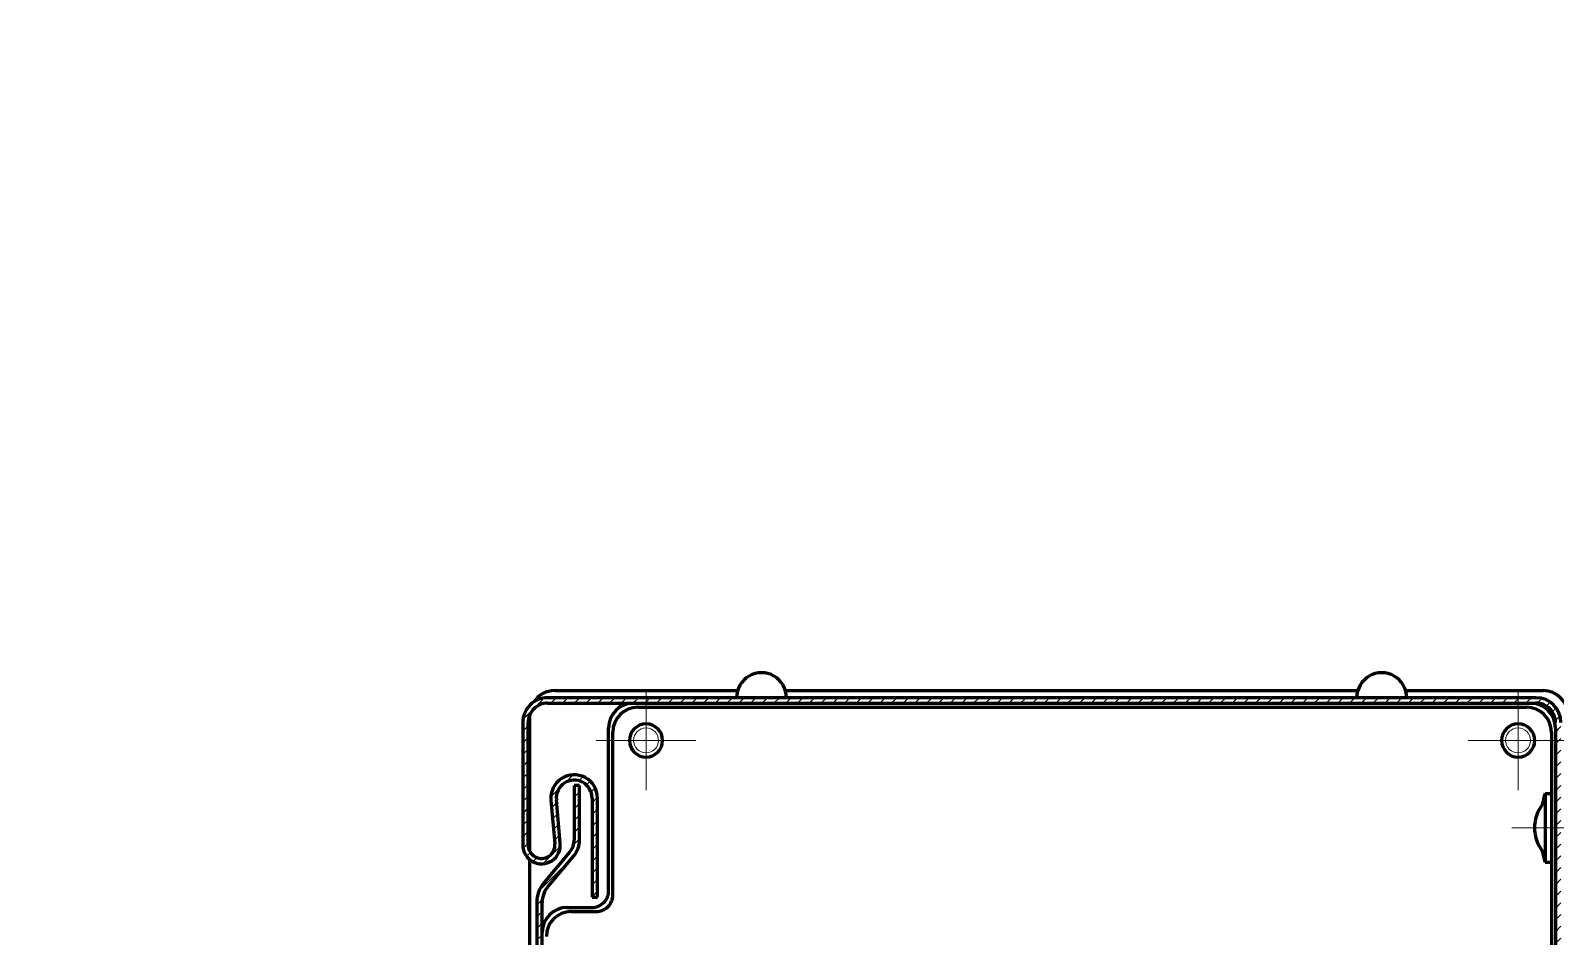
# Model space of a CAD drawing. Header units: millimetres. Extents: x 0 to 841, y 0 to 594.
# Drawn here: x 544.1 to 635.9, y 539.5 to 594 of the extents above; entities that cross this region are included whole.
import ezdxf

# ---------------------------------------------------------------- set-up
doc = ezdxf.new("R2010")
doc.units = ezdxf.units.MM
for name, pattern in [('K5LT_AXLED', [19.5, 15, -1.5, 1.5, -1.5]), ('K5LT_BASIC', [0]), ('K5LT_THIN', [0])]:
    doc.linetypes.add(name, pattern=pattern)
doc.layers.add('Системный слой (1)', color=7, linetype='Continuous', true_color=0x909090)
pattern_1 = [(45, (0, 0), (-0.3535533905932737, 0.3535533905932738), [])]

# ---------------------------------------------------------------- blocks, each defined once
blk = doc.blocks.new('U900')
at = {"layer": 'Системный слой (1)', "color": 5, "linetype": 'K5LT_BASIC', "lineweight": 60, "true_color": 0x0000ff}
for start, end in [(0, 180), (180, 0)]:
    blk.add_arc((633.6707533742375, 551.2664290506422), 1, start, end, dxfattribs=at)
blk = doc.blocks.new('U903')
at = {"layer": 'Системный слой (1)', "color": 5, "linetype": 'K5LT_BASIC', "lineweight": 60, "true_color": 0x0000ff}
for start, end in [(0, 180), (180, 0)]:
    blk.add_arc((581.1707533742375, 551.2664292645348), 1, start, end, dxfattribs=at)
blk = doc.blocks.new('U1021')
at = {"layer": 'Системный слой (1)', "color": 7, "linetype": 'K5LT_THIN', "lineweight": 18}
for start, end in [(0, 180), (180, 0)]:
    blk.add_arc((633.6707533670794, 551.2664290511578), 0.75, start, end, dxfattribs=at)
blk = doc.blocks.new('U1022')
at = {"layer": 'Системный слой (1)', "color": 7, "linetype": 'K5LT_THIN', "lineweight": 18}
for start, end in [(0, 180), (180, 0)]:
    blk.add_arc((581.1707533736679, 551.2664292645346), 0.75, start, end, dxfattribs=at)
blk = doc.blocks.new('U1032')
at = {"layer": 'Системный слой (1)', "color": 30, "linetype": 'K5LT_AXLED', "lineweight": 18, "true_color": 0xff8000}
for q in [(633.6707533742375, 554.2664290506422), (630.6707533742375, 551.2664290506423), (633.6707533742374, 548.2664290506422), (636.6707533742375, 551.266429050642)]:
    blk.add_line((633.6707533742375, 551.2664290506422), q, dxfattribs=at)
blk = doc.blocks.new('U1033')
at = {"layer": 'Системный слой (1)', "color": 30, "linetype": 'K5LT_AXLED', "lineweight": 18, "true_color": 0xff8000}
for q in [(581.1707533742375, 554.2664292645348), (578.1707533742375, 551.266429264535), (581.1707533742374, 548.2664292645348), (584.1707533742375, 551.2664292645347)]:
    blk.add_line((581.1707533742375, 551.2664292645348), q, dxfattribs=at)

msp = doc.modelspace()

# ---------------------------------------------------------------- hatches: boundary and pattern name
at = {"layer": 'Системный слой (1)'}
h = msp.add_hatch(dxfattribs=at)
h.set_pattern_fill('Металл', angle=45, style=0, pattern_type=0)
h.set_pattern_definition(pattern_1)
h.paths.add_polyline_path([(573.7479861768447, 544.9741188440715), (574.1303196323056, 544.1258516553779), (575.0190940431306, 543.8505043451648), (575.8140296629763, 544.3340469543314), (576.0077749946456, 545.0755332326197), (575.7715557843609, 547.7019894330058), (576.0777741715676, 548.5555335351532), (576.9270848054763, 548.8733049657504), (577.7183740399292, 548.4303957398215), (577.9229906877134, 547.7985411344329), (577.9229811736487, 541.8414251781581), (578.2479811736483, 541.8414246591029), (578.247990687713, 547.7985406153778), (577.8622485765649, 548.7647239616745), (576.9171501198969, 549.1995758240114), (575.9324328311785, 548.8639583389586), (575.4496217880331, 547.9424374593302), (575.4478623115654, 547.6728769671262), (575.6840815218501, 545.04642076674), (575.4997437328805, 544.4567825148541), (574.9524600259156, 544.170191809108), (574.3628217740297, 544.3545295980776), (574.0762310682837, 544.9018133050425), (574.0729861768443, 544.9741183250168), (574.072997943124, 552.3414313269486), (574.4559780527151, 553.2093750092563), (575.2486144953587, 553.5164292886049), (634.745848009912, 553.5164290467883), (635.6137923012753, 553.1334503174965), (635.9208480019403, 552.3414271702046), (635.9207707354061, 503.9619261406663), (636.3098100324232, 502.8355831976084), (636.4552987987403, 502.6714554113084), (638.0766165528994, 501.0501324783524), (638.4207647580597, 500.2192814608209), (638.4207581654956, 496.0914275508232), (638.1498308934772, 495.4373542109207), (637.4957566881862, 495.1664290281349), (636.8416833482838, 495.4373563001532), (636.570758165498, 496.0914305054441), (636.5707617576371, 498.3406047590038), (636.2457617576375, 498.3406052780588), (636.2457581641795, 496.0906052780616), (636.6297567245405, 495.1891924394351), (637.5458265694147, 494.8416064222937), (638.4311343861114, 495.2614040755691), (638.7457581641763, 496.0906012853304), (638.7457647580594, 500.2192809417656), (638.3590996968396, 501.2245123233051), (638.3064266238121, 501.2799418152103), (636.6851088696529, 502.9012647481666), (636.2477195737222, 503.8854855586583), (636.2457707354056, 503.9619256216113), (636.2458480019399, 552.3414266511514), (635.8591829407202, 553.3466580326909), (634.8985318666191, 553.8336380259439), (634.7458503975804, 553.8414290467882), (575.2480003387612, 553.841429450365), (574.2427689572216, 553.4547643891453), (573.7557889639688, 552.4941133150443), (573.7479979431245, 552.3414318460055)])
h = msp.add_hatch(dxfattribs=at)
h.set_pattern_fill('Металл', angle=45, style=0, pattern_type=0)
h.set_pattern_definition(pattern_1)
h.paths.add_polyline_path([(625.6707446893621, 492.8414290836722), (623.4207446893621, 492.841429092817), (623.4207446880412, 492.5164290928169), (625.6707446880412, 492.5164290836722), (626.5721569118247, 492.1324290800085), (626.9197414621941, 491.2163586785958), (626.4999423914027, 490.3310515340621), (625.6707446778803, 490.0164290836722), (621.54206502144, 490.0164291004525), (620.5368342590131, 490.4030957712047), (620.4814048514457, 490.4557689329833), (618.8600845144758, 492.0770892831328), (617.875864404314, 492.5144801549548), (617.7994243444816, 492.5164291156636), (576.4207446880412, 492.5164292838404), (575.4155139256143, 492.9030959545926), (574.9285354705149, 493.8637478084237), (574.9207446941376, 494.0164292899369), (574.9207448871935, 541.5164292899369), (575.2716782264338, 542.4806107030405), (576.8198115632894, 544.3256041538245), (577.1707449025296, 545.2897855669279), (577.1707449158305, 548.5623846321918), (576.8457449158306, 548.5623846335124), (576.8457449025296, 545.2897855682488), (576.5708471201247, 544.5345101279844), (575.0227137832691, 542.6895166772006), (574.5967376597274, 541.5766176062275), (574.5957448871934, 541.5164292912581), (574.5957446941377, 494.0164292912577), (574.9847857854502, 492.8900869679518), (575.9860427972991, 492.2439566434633), (576.4207446867202, 492.1914292838405), (617.7994243431607, 492.1914291156639), (618.6302748096562, 491.8472795801811), (620.2515951466262, 490.2259592300319), (621.3231330352005, 489.7046085291122), (621.542065020119, 489.6914291004523), (625.6707446765594, 489.6914290836722), (626.7051515035527, 490.0787306667696), (627.2308251197131, 491.0501560366631), (626.9892331746388, 492.1279469867435), (626.0991933747508, 492.7820334906674)])

# ---------------------------------------------------------------- linework, layer by layer
at = {"layer": 'Системный слой (1)', "color": 5, "linetype": 'K5LT_BASIC', "lineweight": 60, "true_color": 0x0000ff}
for p, q in [((634.7458503970294, 553.8414290467882), (575.2480003382101, 553.8414294503651)), ((575.6707533798805, 554.2664292868886), (586.6844388660746, 554.2664292421254)), ((589.5615034171348, 554.266429230432), (624.0189568287178, 554.2664290903855)), ((626.8960213198025, 554.2664290786921), (635.1707533798805, 554.2664290450608)), ((574.1707533405483, 544.5890572381021), (574.1707533737839, 552.7664292929852)), ((575.2486144948076, 553.5164292886051), (634.745848009361, 553.5164290467884)), ((580.6707533823858, 553.2664292665719), (634.1707533823858, 553.2664290486051)), ((573.7479979425734, 552.3414318460058), (573.7479861762937, 544.9741188440718)), ((574.0729861762933, 544.9741183250168), (574.072997942573, 552.341431326949)), ((578.9207533368857, 542.2164292736796), (578.9207533767161, 552.0164292736796)), ((579.170753336348, 541.9664292726831), (579.1707533762745, 551.766429272683)), ((635.6707533762745, 551.7664290424938), (635.6707531919195, 506.5164290424937)), ((635.9207533767162, 552.0164290420126), (635.920753189798, 506.016429041382)), ((576.8457449347994, 548.5623846335124), (576.8457449214984, 545.2897855682489)), ((577.1707449347994, 548.562384632192), (576.8457449347994, 548.5623846335124)), ((577.1707449214985, 545.2897855669281), (577.1707449347994, 548.562384632192)), ((575.4478623110143, 547.6728769671264), (575.684081521299, 545.0464207667402)), ((576.0077749940946, 545.0755332326199), (575.7715557838098, 547.7019894330061)), ((577.9229906871624, 547.7985411344329), (577.9229811730977, 541.8414251781584)), ((578.2479811730973, 541.8414246591036), (578.247990687162, 547.7985406153781)), ((635.2957533528161, 548.0710276564938), (635.6707533528161, 548.0710276564938)), ((635.2957533528161, 548.0710276564938), (635.2957533528161, 543.946027656494)), ((576.5708471390935, 544.5345101279846), (575.022713802238, 542.6895166772005)), ((574.1707533113199, 537.397592596191), (574.1707533385272, 544.0917584796053)), ((575.2716782454025, 542.4806107030407), (576.8198115822582, 544.3256041538247)), ((635.2957533528161, 543.946027656494), (635.6707533528161, 543.946027656494)), ((577.9229811730977, 541.8414251781584), (578.2479811730973, 541.8414246591036)), ((574.5957449061623, 541.5164292912581), (574.5957447131066, 494.016429291258)), ((574.9207447131065, 494.0164292899372), (574.9207449061622, 541.5164292899373)), ((576.4207533328214, 541.2164292838405), (577.9207533328214, 541.2164292777439)), ((576.6707533322738, 540.9664292828685), (578.1707533322738, 540.9664292767571)), ((574.920753140983, 494.0164292899369), (574.9207533267248, 539.7164292899373))]:
    msp.add_line(p, q, dxfattribs=at)
at = {"layer": 'Системный слой (1)', "color": 30, "linetype": 'K5LT_AXLED', "lineweight": 18, "true_color": 0xff8000}
msp.add_line((646.1367392578561, 546.0085276564942), (633.2957533528161, 546.0085276564937), dxfattribs=at)
at = {"layer": 'Системный слой (1)', "color": 5, "linetype": 'K5LT_BASIC', "lineweight": 60, "true_color": 0x0000ff}
for centre, radius, start, end in [((588.1229711398773, 553.8414293630336), 1.5, 2.328624026705425e-07, 180.0000002328755), ((625.4574890725328, 553.8414291097916), 1.5, 2.328624026705425e-07, 180.0000002328755), ((575.2479979425715, 552.3414294503672), 1.5, 89.99990849334499, 179.999908493345), ((575.6707533737839, 552.7664292868889), 1.499999999999993, 90, 146.6780359912648), ((634.7458480013908, 552.3414290467903), 1.5, 359.999908493345, 89.99990849334499), ((635.1707533737839, 552.766429045061), 1.499999999999998, 0, 90), ((575.2479979425715, 552.3414294503654), 1.175, 89.9699354531075, 179.999908493345), ((575.6707533737839, 552.7664292868889), 1.499999999999993, 178.2492950552494, 179.9999997671309), ((580.4207533767162, 552.0164292675832), 1.5, 90, 179.9999997671309), ((580.6707533762745, 551.7664292665719), 1.5, 90, 179.9999997665687), ((634.1707533762745, 551.7664290486051), 1.499999999999986, 0, 90), ((634.4207533767162, 552.0164290481092), 1.5, 0, 90), ((634.7458480013906, 552.3414290467884), 1.175, 359.999908493345, 90), ((576.8451066434461, 547.7985428559133), 1.402884043717613, 359.9999084933449, 185.1392622210644), ((576.8451066434461, 547.7985428559133), 1.077884043717631, 359.9999084933454, 185.1392622210643), ((636.9762818150066, 546.008527656494), 2.318028462190346, 143.2325209186367, 216.7674790813647), ((641.8091724704636, 546.0085276564936), 6.832169117647487, 162.4294025642308, 168.2826750810468), ((574.8801562945158, 544.9741170358913), 1.132170118223588, 179.999908493345, 5.139262221064396), ((574.8801562945158, 544.9741170358913), 0.8071701182235743, 179.999908493345, 5.139262221064396), ((575.6707449214985, 545.2897855730245), 1.175, 319.9999997671316, 0), ((575.6707449214985, 545.2897855730245), 1.5, 319.9999997671316, 0), ((641.809172470463, 546.0085276564936), 6.832169117646499, 191.7173249189538, 197.5705974357691), ((576.4207449061623, 541.5164292838405), 1.825000000000028, 139.9999997671307, 179.9999997671309), ((576.4207449061623, 541.5164292838405), 1.500000000000028, 139.9999997671308, 179.9999997671309), ((577.9207533368857, 542.2164292777439), 1, 269.9999997671309, 0), ((578.170753336348, 541.9664292767571), 1, 269.9999997665689, 0), ((576.4207533267248, 539.7164292838405), 1.5, 90, 179.9999997671309), ((576.6707533261625, 539.4664292828685), 1.499999999999996, 90, 179.9999997665687)]:
    msp.add_arc(centre, radius, start, end, dxfattribs=at)

# ---------------------------------------------------------------- block references
at = {"layer": 'Системный слой (1)'}
for name in ['U1033', 'U1032', 'U903', 'U1022', 'U900', 'U1021']:
    msp.add_blockref(name, (0, 0), dxfattribs=at)

doc.saveas('drawing.dxf')
